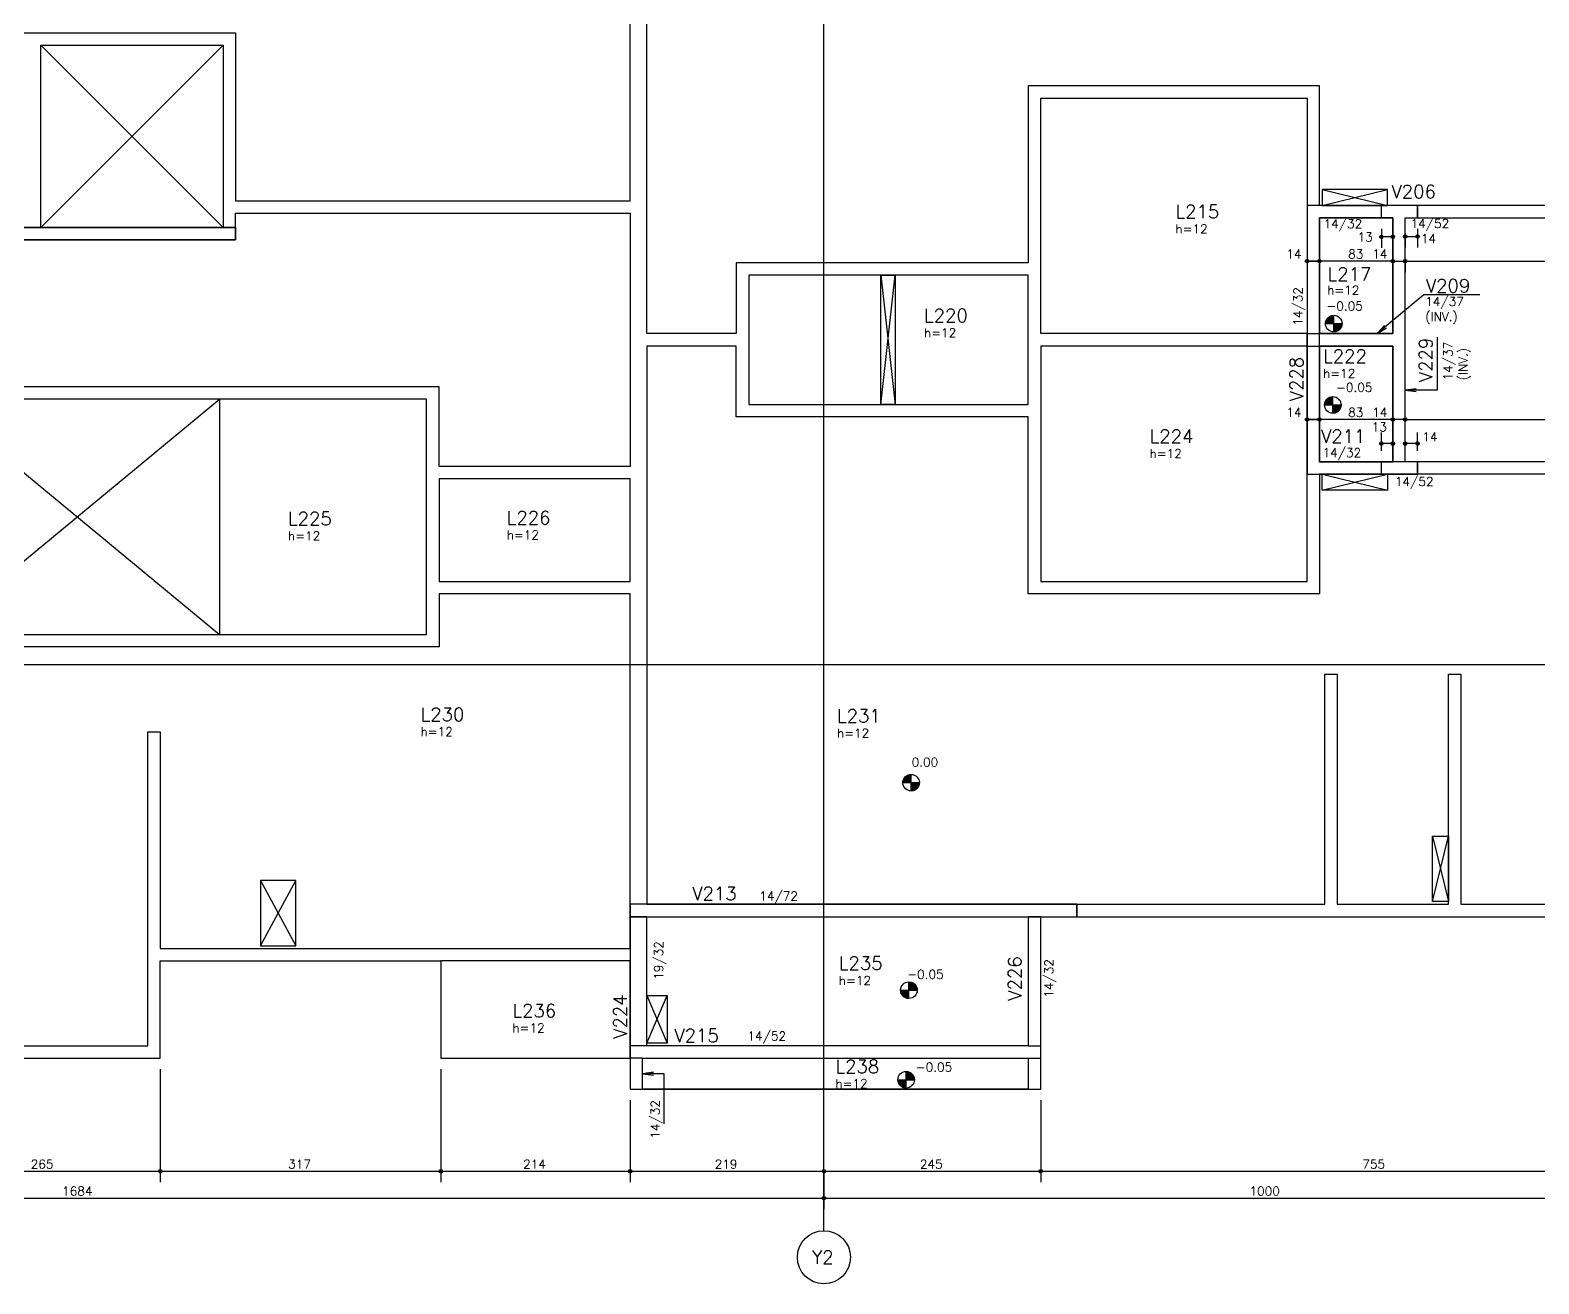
# Model space of a CAD drawing. Extents: x 187 to 6132, y -1204 to 3001.
# Drawn here: x 2429 to 4135, y 538 to 1955 of the extents above; entities that cross this region are included whole.
import ezdxf

# ---------------------------------------------------------------- set-up
doc = ezdxf.new("R2010")
doc.units = 0
doc.header["$LTSCALE"] = 100
doc.header["$MEASUREMENT"] = 0
doc.linetypes.add('ESTILO_TQS_0001', pattern=[0.85, 0.7, -0.15])
doc.linetypes.add('ESTILO_TQS_0002', pattern=[0.3, 0.2, -0.1])
doc.layers.get('0').update_dxf_attribs({"color": 245, "linetype": 'CONTINUOUS'})
for name, color, linetype in [('01', 7, 'CONTINUOUS'), ('10', 7, 'CONTINUOUS'), ('100', 7, 'CONTINUOUS'), ('104', 7, 'CONTINUOUS'), ('11', 7, 'CONTINUOUS'), ('13', 7, 'CONTINUOUS'), ('18', 4, 'CONTINUOUS'), ('19', 5, 'CONTINUOUS'), ('201', 7, 'ESTILO_TQS_0001'), ('210', 7, 'ESTILO_TQS_0002'), ('221', 102, 'CONTINUOUS'), ('223', 6, 'CONTINUOUS'), ('8', 7, 'CONTINUOUS')]:
    doc.layers.add(name, color=color, linetype=linetype)
doc.styles.get("Standard").update_dxf_attribs({"font": 'ROMANS.SHX'})

msp = doc.modelspace()

# ---------------------------------------------------------------- linework, layer by layer
for p, q in [((3893.414455, 1622.998236), (3912.164455, 1622.998236)), ((3893.437388, 1623.592837), (3902.789419, 1623.592837)), ((3893.490165, 1624.187474), (3902.789419, 1624.187474)), ((3893.585687, 1624.782111), (3902.789419, 1624.782111)), ((3893.721157, 1625.376748), (3902.789419, 1625.376748)), ((3893.898362, 1625.971349), (3902.789419, 1625.971349)), ((3894.11984, 1626.566021), (3902.789419, 1626.566021)), ((3894.389134, 1627.160622), (3902.789419, 1627.160622)), ((3894.710999, 1627.755259), (3902.789419, 1627.755259)), ((3895.092016, 1628.349896), (3902.789419, 1628.349896)), ((3895.541554, 1628.944533), (3902.789419, 1628.944533)), ((3896.073275, 1629.539134), (3902.789419, 1629.539134)), ((3896.70878, 1630.133815), (3902.789419, 1630.133815)), ((3897.485226, 1630.728416), (3902.789419, 1630.728416)), ((3898.478072, 1631.323053), (3902.789419, 1631.323053)), ((3899.902612, 1631.91769), (3902.789419, 1631.91769)), ((3902.789455, 1613.623236), (3902.789455, 1632.373236)), ((3902.789455, 1613.623236), (3902.789455, 1632.373236)), ((3902.789455, 1613.623236), (3902.789455, 1622.998236)), ((3902.789455, 1622.998236), (3912.164455, 1622.998236)), ((3902.789455, 1622.403599), (3912.144443, 1622.403599)), ((3902.789455, 1621.808963), (3912.08871, 1621.808963)), ((3902.789455, 1621.214326), (3911.993151, 1621.214326)), ((3902.789455, 1620.619689), (3911.857718, 1620.619689)), ((3902.789455, 1620.025088), (3911.680513, 1620.025088)), ((3911.680513, 1620.025088), (3911.459034, 1619.430451)), ((3911.857718, 1620.619689), (3911.680513, 1620.025088)), ((3911.993151, 1621.214326), (3911.857718, 1620.619689)), ((3912.08871, 1621.808963), (3911.993151, 1621.214326)), ((3912.144443, 1622.403599), (3912.08871, 1621.808963)), ((3912.164455, 1622.998236), (3912.144443, 1622.403599)), ((3902.789455, 1619.430451), (3911.459034, 1619.430451)), ((3902.789455, 1618.835814), (3911.18974, 1618.835814)), ((3902.789455, 1618.241178), (3910.867875, 1618.241178)), ((3902.789455, 1617.646541), (3910.486859, 1617.646541)), ((3902.789455, 1617.051895), (3910.037356, 1617.051895)), ((3902.789455, 1616.457258), (3909.505599, 1616.457258)), ((3902.789455, 1615.862666), (3908.870095, 1615.862666)), ((3902.789455, 1615.26802), (3908.093649, 1615.26802)), ((3902.789455, 1614.673384), (3907.100802, 1614.673384)), ((3902.789455, 1614.078747), (3905.676299, 1614.078747)), ((3903.244534, 1613.634288), (3902.789455, 1613.623236)), ((3903.924244, 1613.692169), (3903.244534, 1613.634288)), ((3904.599402, 1613.79961), (3903.924244, 1613.692169)), ((3905.663292, 1614.078747), (3904.599402, 1613.79961)), ((3907.091047, 1614.673384), (3905.663292, 1614.078747)), ((3908.087327, 1615.26802), (3907.091047, 1614.673384)), ((3908.864071, 1615.862666), (3908.087327, 1615.26802)), ((3909.500496, 1616.457258), (3908.864071, 1615.862666)), ((3910.030661, 1617.051895), (3909.500496, 1616.457258)), ((3910.481817, 1617.646541), (3910.030661, 1617.051895)), ((3910.867875, 1618.241178), (3910.481817, 1617.646541)), ((3911.18974, 1618.835814), (3910.867875, 1618.241178)), ((3911.459034, 1619.430451), (3911.18974, 1618.835814)), ((3893.063287, 1534.600451), (3901.732866, 1534.600451)), ((3893.332581, 1535.195052), (3901.732866, 1535.195052)), ((3893.654446, 1535.789689), (3901.732866, 1535.789689)), ((3894.035463, 1536.384326), (3901.732866, 1536.384326)), ((3894.485001, 1536.978963), (3901.732866, 1536.978963)), ((3895.016722, 1537.573564), (3901.732866, 1537.573564)), ((3895.652227, 1538.168245), (3901.732866, 1538.168245)), ((3896.428673, 1538.762846), (3901.732866, 1538.762846)), ((3897.421519, 1539.357483), (3901.732866, 1539.357483)), ((3898.846058, 1539.95212), (3901.732866, 1539.95212)), ((3901.732902, 1521.657666), (3901.732902, 1540.407666)), ((3901.732902, 1521.657666), (3901.732902, 1540.407666)), ((3892.357902, 1531.032666), (3911.107902, 1531.032666)), ((3892.380835, 1531.627267), (3901.732866, 1531.627267)), ((3892.433612, 1532.221904), (3901.732866, 1532.221904)), ((3892.529134, 1532.816541), (3901.732866, 1532.816541)), ((3892.664604, 1533.411178), (3901.732866, 1533.411178)), ((3892.841808, 1534.005779), (3901.732866, 1534.005779)), ((3901.732902, 1521.657666), (3901.732902, 1531.032666)), ((3901.732902, 1531.032666), (3911.107902, 1531.032666)), ((3901.732902, 1530.438029), (3911.08789, 1530.438029)), ((3901.732902, 1529.843393), (3911.032156, 1529.843393)), ((3901.732902, 1529.248756), (3910.936598, 1529.248756)), ((3901.732902, 1528.654119), (3910.801165, 1528.654119)), ((3901.732902, 1528.059518), (3910.62396, 1528.059518)), ((3901.732902, 1527.464881), (3910.402481, 1527.464881)), ((3901.732902, 1526.870244), (3910.133187, 1526.870244)), ((3901.732902, 1526.275608), (3909.811322, 1526.275608)), ((3901.732902, 1525.680971), (3909.430305, 1525.680971)), ((3901.732902, 1525.086325), (3908.980803, 1525.086325)), ((3901.732902, 1524.491688), (3908.449046, 1524.491688)), ((3901.732902, 1523.897096), (3907.813541, 1523.897096)), ((3901.732902, 1523.302451), (3907.037095, 1523.302451)), ((3901.732902, 1522.707814), (3906.044249, 1522.707814)), ((3901.732902, 1522.113177), (3904.619746, 1522.113177)), ((3902.187981, 1521.668718), (3901.732902, 1521.657666)), ((3902.86769, 1521.726599), (3902.187981, 1521.668718)), ((3903.542849, 1521.83404), (3902.86769, 1521.726599)), ((3904.606739, 1522.113177), (3903.542849, 1521.83404)), ((3906.034494, 1522.707814), (3904.606739, 1522.113177)), ((3907.030774, 1523.302451), (3906.034494, 1522.707814)), ((3907.807518, 1523.897096), (3907.030774, 1523.302451)), ((3908.443942, 1524.491688), (3907.807518, 1523.897096)), ((3908.974107, 1525.086325), (3908.443942, 1524.491688)), ((3909.425263, 1525.680971), (3908.974107, 1525.086325)), ((3909.811322, 1526.275608), (3909.425263, 1525.680971)), ((3910.133187, 1526.870244), (3909.811322, 1526.275608)), ((3910.402481, 1527.464881), (3910.133187, 1526.870244)), ((3910.62396, 1528.059518), (3910.402481, 1527.464881)), ((3910.801165, 1528.654119), (3910.62396, 1528.059518)), ((3910.936598, 1529.248756), (3910.801165, 1528.654119)), ((3911.032156, 1529.843393), (3910.936598, 1529.248756)), ((3911.08789, 1530.438029), (3911.032156, 1529.843393)), ((3911.107902, 1531.032666), (3911.08789, 1530.438029)), ((3416.995489, 1108.854933), (3425.073909, 1108.854933)), ((3417.376506, 1109.44957), (3425.073909, 1109.44957)), ((3417.826044, 1110.044207), (3425.073909, 1110.044207)), ((3418.357765, 1110.638808), (3425.073909, 1110.638808)), ((3418.99327, 1111.233489), (3425.073909, 1111.233489)), ((3419.769716, 1111.82809), (3425.073909, 1111.82809)), ((3420.762562, 1112.422727), (3425.073909, 1112.422727)), ((3422.187102, 1113.017364), (3425.073909, 1113.017364)), ((3425.073945, 1094.72291), (3425.073945, 1113.47291)), ((3425.073945, 1094.72291), (3425.073945, 1113.47291)), ((3415.698945, 1104.09791), (3434.448945, 1104.09791)), ((3415.721878, 1104.692511), (3425.073909, 1104.692511)), ((3415.774655, 1105.287148), (3425.073909, 1105.287148)), ((3415.870177, 1105.881785), (3425.073909, 1105.881785)), ((3416.005647, 1106.476421), (3425.073909, 1106.476421)), ((3416.182852, 1107.071023), (3425.073909, 1107.071023)), ((3416.40433, 1107.665695), (3425.073909, 1107.665695)), ((3416.673624, 1108.260296), (3425.073909, 1108.260296)), ((3425.073945, 1094.72291), (3425.073945, 1104.09791)), ((3425.073945, 1104.09791), (3434.448945, 1104.09791)), ((3425.073945, 1103.503273), (3434.428933, 1103.503273)), ((3425.073945, 1102.908636), (3434.3732, 1102.908636)), ((3425.073945, 1102.314), (3434.277642, 1102.314)), ((3425.073945, 1101.719363), (3434.142208, 1101.719363)), ((3425.073945, 1101.124762), (3433.965003, 1101.124762)), ((3425.073945, 1100.530125), (3433.743524, 1100.530125)), ((3425.073945, 1099.935488), (3433.47423, 1099.935488)), ((3425.073945, 1099.340851), (3433.152365, 1099.340851)), ((3425.073945, 1098.746215), (3432.771349, 1098.746215)), ((3425.073945, 1098.151569), (3432.321846, 1098.151569)), ((3425.073945, 1097.556932), (3431.790089, 1097.556932)), ((3425.073945, 1096.96234), (3431.154585, 1096.96234)), ((3425.073945, 1096.367694), (3430.378139, 1096.367694)), ((3425.073945, 1095.773057), (3429.385292, 1095.773057)), ((3425.073945, 1095.178421), (3427.960789, 1095.178421)), ((3425.529024, 1094.733962), (3425.073945, 1094.72291)), ((3426.208734, 1094.791843), (3425.529024, 1094.733962)), ((3426.883892, 1094.899284), (3426.208734, 1094.791843)), ((3427.947782, 1095.178421), (3426.883892, 1094.899284)), ((3429.375537, 1095.773057), (3427.947782, 1095.178421)), ((3430.371817, 1096.367694), (3429.375537, 1095.773057)), ((3431.148561, 1096.96234), (3430.371817, 1096.367694)), ((3431.784986, 1097.556932), (3431.148561, 1096.96234)), ((3432.315151, 1098.151569), (3431.784986, 1097.556932)), ((3432.766307, 1098.746215), (3432.315151, 1098.151569)), ((3433.152365, 1099.340851), (3432.766307, 1098.746215)), ((3433.47423, 1099.935488), (3433.152365, 1099.340851)), ((3433.743524, 1100.530125), (3433.47423, 1099.935488)), ((3433.965003, 1101.124762), (3433.743524, 1100.530125)), ((3434.142208, 1101.719363), (3433.965003, 1101.124762)), ((3434.277642, 1102.314), (3434.142208, 1101.719363)), ((3434.3732, 1102.908636), (3434.277642, 1102.314)), ((3434.428933, 1103.503273), (3434.3732, 1102.908636)), ((3434.448945, 1104.09791), (3434.428933, 1103.503273)), ((3422.675362, 860.203654), (3422.675362, 878.953654)), ((3422.675362, 860.203654), (3422.675362, 878.953654)), ((3422.675362, 878.498143), (3425.562206, 878.498143)), ((3422.675362, 877.903507), (3426.986709, 877.903507)), ((3422.675362, 877.30887), (3427.979556, 877.30887)), ((3422.675362, 876.714224), (3428.756001, 876.714224)), ((3422.675362, 876.119632), (3429.391506, 876.119632)), ((3422.675362, 875.524995), (3429.923263, 875.524995)), ((3422.675362, 874.930349), (3430.372765, 874.930349)), ((3422.675362, 874.335713), (3430.753782, 874.335713)), ((3422.675362, 873.741076), (3431.075647, 873.741076)), ((3422.675362, 873.146439), (3431.344941, 873.146439)), ((3422.675362, 872.551802), (3431.56642, 872.551802)), ((3422.675362, 871.957201), (3431.743625, 871.957201)), ((3422.675362, 871.362564), (3431.879058, 871.362564)), ((3422.675362, 870.767928), (3431.974616, 870.767928)), ((3422.675362, 870.173291), (3432.03035, 870.173291)), ((3413.300362, 869.578654), (3432.050362, 869.578654)), ((3413.323295, 868.984053), (3422.675326, 868.984053)), ((3413.376072, 868.389416), (3422.675326, 868.389416)), ((3413.471594, 867.794779), (3422.675326, 867.794779)), ((3413.607064, 867.200143), (3422.675326, 867.200143)), ((3413.784268, 866.605542), (3422.675326, 866.605542)), ((3414.005747, 866.010869), (3422.675326, 866.010869)), ((3414.275041, 865.416268), (3422.675326, 865.416268)), ((3414.596906, 864.821631), (3422.675326, 864.821631)), ((3414.977923, 864.226994), (3422.675326, 864.226994)), ((3415.427461, 863.632358), (3422.675326, 863.632358)), ((3415.959182, 863.037756), (3422.675326, 863.037756)), ((3416.594687, 862.443075), (3422.675326, 862.443075)), ((3417.371133, 861.848474), (3422.675326, 861.848474)), ((3418.363979, 861.253837), (3422.675326, 861.253837)), ((3419.788518, 860.6592), (3422.675326, 860.6592)), ((3410.131782, 768.310814), (3428.881782, 768.310814)), ((3410.154715, 767.716213), (3419.506746, 767.716213)), ((3419.506782, 758.935814), (3419.506782, 777.685814)), ((3419.506782, 758.935814), (3419.506782, 777.685814)), ((3419.506782, 777.230304), (3422.393626, 777.230304)), ((3419.506782, 776.635667), (3423.818129, 776.635667)), ((3419.506782, 776.04103), (3424.810976, 776.04103)), ((3419.506782, 775.446384), (3425.587421, 775.446384)), ((3419.506782, 774.851792), (3426.222926, 774.851792)), ((3419.506782, 774.257155), (3426.754683, 774.257155)), ((3419.506782, 773.66251), (3427.204186, 773.66251)), ((3419.506782, 773.067873), (3427.585202, 773.067873)), ((3419.506782, 772.473236), (3427.907067, 772.473236)), ((3419.506782, 771.878599), (3428.176361, 771.878599)), ((3419.506782, 771.283962), (3428.39784, 771.283962)), ((3419.506782, 770.689361), (3428.575045, 770.689361)), ((3419.506782, 770.094725), (3428.710478, 770.094725)), ((3419.506782, 769.500088), (3428.806037, 769.500088)), ((3419.506782, 768.905451), (3428.86177, 768.905451)), ((3410.207492, 767.121576), (3419.506746, 767.121576)), ((3410.303014, 766.52694), (3419.506746, 766.52694)), ((3410.438484, 765.932303), (3419.506746, 765.932303)), ((3410.615688, 765.337702), (3419.506746, 765.337702)), ((3410.837167, 764.743029), (3419.506746, 764.743029)), ((3411.106461, 764.148428), (3419.506746, 764.148428)), ((3411.428326, 763.553791), (3419.506746, 763.553791)), ((3411.809343, 762.959155), (3419.506746, 762.959155)), ((3412.258881, 762.364518), (3419.506746, 762.364518)), ((3412.790602, 761.769917), (3419.506746, 761.769917)), ((3413.426107, 761.175235), (3419.506746, 761.175235)), ((3414.202553, 760.580634), (3419.506746, 760.580634)), ((3415.195399, 759.985997), (3419.506746, 759.985997)), ((3416.619938, 759.391361), (3419.506746, 759.391361))]:
    msp.add_line(p, q)
for centre in [(3902.789455, 1622.998236), (3901.732902, 1531.032666), (3425.073945, 1104.09791), (3422.675362, 869.578654), (3419.506782, 768.310814)]:
    msp.add_circle(centre, 9.375)
at = {"layer": '01'}
for p, q in [((2441.595874, 1731.626464), (2441.595874, 1937.626464)), ((2441.595874, 1937.626464), (2647.595874, 1937.626464)), ((2647.595874, 1937.626464), (2647.595874, 1731.626464)), ((2661.595874, 1717.626464), (2661.595874, 1747.626464)), ((2661.595874, 1747.626464), (3107.595874, 1747.626464)), ((3107.595874, 1747.626464), (3107.595874, 1461.626464)), ((2221.595874, 1731.626464), (2661.595874, 1731.626464)), ((2441.595874, 1731.626464), (2647.595874, 1731.626464)), ((2661.595874, 1731.626464), (2661.595874, 1717.626464)), ((2661.595874, 1717.626464), (2221.595874, 1717.626464)), ((2427.595874, 1717.626464), (2441.595874, 1717.626464)), ((2647.595874, 1717.626464), (2661.595874, 1717.626464)), ((3872.595874, 1597.626464), (3872.595874, 1611.626464)), ((2891.595874, 1551.626464), (2057.595874, 1551.626464)), ((2643.595874, 1537.626464), (2643.595874, 1411.626464)), ((2891.595874, 1461.626464), (2891.595874, 1551.626464)), ((3107.595874, 1461.626464), (2891.595874, 1461.626464)), ((2643.595874, 1411.626464), (2643.595874, 1271.626464))]:
    msp.add_line(p, q, dxfattribs=at)
for points in [[(1861.595874, 2292.626464), (1861.595874, 1891.626464), (2077.595874, 1891.626464), (2077.595874, 1951.626464), (2661.595874, 1951.626464), (2661.595874, 1761.626464), (3107.595874, 1761.626464), (3107.595874, 2242.626464), (2657.595874, 2242.626464), (2657.595874, 2402.626464), (2406.595874, 2402.626464), (2406.595874, 2047.626464), (2392.595874, 2047.626464), (2392.595874, 2292.626464), (1861.595874, 2292.626464)], [(4032.595874, 1982.626464), (4046.595874, 1982.626464), (4046.595874, 2242.626464), (4312.595874, 2242.626464), (4312.595874, 1756.626464), (3886.595874, 1756.626464), (3886.595874, 1891.626464), (3557.595874, 1891.626464), (3557.595874, 1691.626464), (3227.595874, 1691.626464), (3227.595874, 1611.626464), (3126.595874, 1611.626464), (3126.595874, 2242.626464), (3892.595874, 2242.626464), (3892.595874, 1982.626464), (3906.595874, 1982.626464), (3906.595874, 2242.626464), (4032.595874, 2242.626464), (4032.595874, 1982.626464)], [(3872.595874, 1877.626464), (3872.595874, 1611.626464), (3571.595874, 1611.626464), (3571.595874, 1877.626464), (3872.595874, 1877.626464)], [(3872.596, 1756.626), (3872.596, 1604.626)], [(3976.595994, 1756.626), (3872.596, 1756.626)], [(3997.596, 1756.626), (3976.595994, 1756.626)], [(3997.596, 1756.626), (3997.596, 1742.626)], [(3886.596, 1611.626), (3886.596, 1742.626)], [(3886.596, 1742.626), (3969.595994, 1742.626)], [(4326.595874, 1466.626464), (3983.595867, 1466.626464), (3983.595867, 1742.626464), (4326.595874, 1742.626464)], [(3983.595994, 1742.626), (3997.596, 1742.626)], [(3983.595994, 1604.626), (3983.595994, 1742.626)], [(2661.596, 1731.626), (2207.595874, 1731.626)], [(2661.596, 1731.626), (2661.596, 1717.626)], [(2207.595874, 1717.626), (2661.596, 1717.626)], [(3241.595874, 1531.626464), (3557.595874, 1531.626464), (3557.595874, 1677.626464), (3241.595874, 1677.626464), (3241.595874, 1531.626464)], [(3872.596, 1604.626), (3872.596, 1452.626)], [(3886.596, 1597.626), (3886.596, 1611.626)], [(3983.595994, 1466.626), (3983.595994, 1604.626)], [(4032.595874, 1226.626464), (4046.595874, 1226.626464), (4046.595874, 966.626464), (4312.595874, 966.626464), (4312.595874, 1452.626464), (3886.595874, 1452.626464), (3886.595874, 1317.626464), (3557.595874, 1317.626464), (3557.595874, 1517.626464), (3227.595874, 1517.626464), (3227.595874, 1597.626464), (3126.595874, 1597.626464), (3126.595874, 966.626464), (3892.595874, 966.626464), (3892.595874, 1226.626464), (3906.595874, 1226.626464), (3906.595874, 966.626464), (4032.595874, 966.626464), (4032.595874, 1226.626464)], [(3872.595874, 1331.626464), (3872.595874, 1597.626464), (3571.595874, 1597.626464), (3571.595874, 1331.626464), (3872.595874, 1331.626464)], [(3886.596, 1466.626), (3886.596, 1597.626)], [(2321.595874, 1537.626464), (2321.595874, 1271.626464), (2877.595874, 1271.626464), (2877.595874, 1537.626464), (2321.595874, 1537.626464)], [(3969.595994, 1466.626), (3886.596, 1466.626)], [(3983.595994, 1466.626), (3969.595994, 1466.626)], [(3997.596, 1466.626), (3983.595994, 1466.626)], [(3997.596, 1466.626), (3997.596, 1452.626)], [(3872.596, 1452.626), (3976.595994, 1452.626)], [(3976.595994, 1452.626), (3997.596, 1452.626)], [(3107.595874, 916.626464), (3107.595874, 1317.626464), (2891.595874, 1317.626464), (2891.595874, 1257.626464), (2307.595874, 1257.626464), (2307.595874, 1447.626464), (1861.595874, 1447.626464), (1861.595874, 966.626464), (2311.595874, 966.626464), (2311.595874, 806.626464), (2562.595874, 806.626464), (2562.595874, 1161.626464), (2576.595874, 1161.626464), (2576.595874, 916.626464), (3107.595874, 916.626464)], [(3087.095874, 1447.626464), (2891.595874, 1447.626464), (2891.595874, 1331.626464), (3107.595874, 1331.626464), (3107.595874, 1447.626464), (3087.095874, 1447.626464)], [(3107.595874, 966.626), (3107.595874, 799.626)], [(3564.596, 966.626), (3107.595874, 966.626)], [(3612.596, 966.626), (3564.596, 966.626)], [(3612.596, 966.626), (3612.596, 952.626)], [(2311.595874, 792.626464), (2576.595874, 792.626464), (2576.595874, 902.626464), (2893.595874, 902.626464), (2893.595874, 792.626464), (3107.595874, 792.626464), (3107.595874, 757.626464), (3571.595874, 757.626464), (3571.595874, 952.626464), (4326.595874, 952.626464)], [(3107.595874, 952.626), (3126.595874, 952.626)], [(3126.595874, 806.626), (3126.595874, 952.626)], [(3126.595874, 952.626), (3557.596, 952.626)], [(3557.596, 952.626), (3557.596, 806.626)], [(3571.596, 952.626), (3557.596, 952.626)], [(3571.596, 799.626), (3571.596, 952.626)], [(3571.596, 952.626), (3612.596, 952.626)], [(3107.595874, 792.626464), (3107.595874, 902.626464), (2893.595874, 902.626464)], [(3557.596, 806.626), (3126.595874, 806.626)], [(3107.595874, 799.626), (3107.595874, 757.626)], [(3121.595874, 792.626), (3557.596, 792.626)], [(3121.595874, 757.626), (3121.595874, 792.626)], [(3557.596, 792.626), (3557.596, 757.626464)], [(3571.596, 757.626464), (3571.596, 799.626)], [(3107.595874, 757.626), (3121.595874, 757.626)], [(3557.596, 757.626464), (3571.596, 757.626464)]]:
    msp.add_lwpolyline(points, dxfattribs=at)
at = {"layer": '100'}
for points in [[(3886.596, 1597.626464), (3969.595994, 1597.626464), (3969.595994, 1466.626464), (3886.596, 1466.626464), (3886.596, 1514.498188), (3872.596126, 1514.498188), (3872.596126, 1452.626464), (3997.596, 1452.626464), (3997.596, 1466.626929), (3983.595994, 1466.626929), (3983.595994, 1742.626464), (3997.596, 1742.626464), (3997.596, 1756.626464), (3872.596, 1756.626464), (3872.595874, 1693.595785), (3886.595874, 1693.595785), (3886.596, 1742.626464), (3969.595994, 1742.626464), (3969.595994, 1611.626464), (3886.596, 1611.626464), (3886.596, 1693.495785), (3872.596126, 1693.495785), (3872.596126, 1514.598188), (3886.596, 1514.598188), (3886.596, 1597.626464)], [(2661.596, 1731.626), (2207.595874, 1731.626), (2207.595874, 1717.626), (2661.596, 1717.626), (2661.596, 1731.626)], [(3107.595874, 966.626), (3107.595874, 952.626), (3126.595874, 952.626), (3557.596, 952.626), (3571.596, 952.626), (3612.596, 952.626), (3612.596, 966.626), (3564.596, 966.626), (3107.595874, 966.626)], [(3557.596, 952.626), (3557.596, 806.626), (3126.595874, 806.626), (3126.595874, 952.626), (3107.595874, 952.626), (3107.595874, 799.626), (3107.595874, 757.626), (3121.595874, 757.626), (3121.595874, 792.626), (3557.596, 792.626), (3557.596, 757.626464), (3571.596, 757.626464), (3571.596, 799.626), (3571.596, 952.626), (3557.596, 952.626)]]:
    msp.add_lwpolyline(points, dxfattribs=at)
at = {"layer": '104'}
for points in [[(3886.595874, 1611.626464), (3969.595866, 1611.626464), (3969.595866, 1742.626464), (3886.595874, 1742.626464), (3886.595874, 1611.626464)], [(3886.595866, 1466.626464), (3969.595866, 1466.626464), (3969.595866, 1597.626464), (3886.595866, 1597.626464), (3886.595866, 1466.626464)], [(3126.595874, 952.626464), (3557.595874, 952.626464), (3557.595874, 806.626464), (3126.595874, 806.626464), (3126.595874, 952.626464)], [(3121.595874, 792.626464), (3557.595874, 792.626464), (3557.595874, 757.626464), (3121.595874, 757.626464), (3121.595874, 792.626464)]]:
    msp.add_lwpolyline(points, dxfattribs=at)
at = {"layer": '18'}
for p, q in [((3326.595874, 597.626464), (3326.595874, 2611.626464)), ((482.595874, 1237.626464), (4486.595874, 1237.626464))]:
    msp.add_line(p, q, dxfattribs=at)
msp.add_circle((3326.595874, 567.626464), 30, dxfattribs=at)
at = {"layer": '19'}
for p, q in [((2441.595874, 1937.626464), (2647.595874, 1731.626464)), ((2441.595874, 1731.626464), (2647.595874, 1937.626464)), ((2321.595874, 1537.626464), (2643.595874, 1271.626464)), ((2321.595874, 1271.626464), (2643.595874, 1537.626464))]:
    msp.add_line(p, q, dxfattribs=at)
at = {"layer": '201', "linetype": 'ESTILO_TQS_0001'}
for points in [[(3969.595994, 1742.626), (3969.595994, 1611.626)], [(3969.595994, 1742.626), (3969.595994, 1611.626)], [(3969.595994, 1611.626), (3886.596, 1611.626)], [(3969.595994, 1611.626), (3886.596, 1611.626)], [(3886.596, 1597.626), (3969.595994, 1597.626)], [(3886.596, 1597.626), (3969.595994, 1597.626)], [(3969.595994, 1597.626), (3969.595994, 1466.626)], [(3969.595994, 1597.626), (3969.595994, 1466.626)]]:
    msp.add_lwpolyline(points, dxfattribs=at)
at = {"layer": '210'}
for p, q in [((3956.595874, 1742.626464), (3956.595874, 1756.626464)), ((3872.595874, 1611.626464), (3886.595866, 1611.626464)), ((3872.595874, 1597.626464), (3886.595866, 1597.626464)), ((3956.595867, 1452.626464), (3956.595867, 1466.626464)), ((3126.595874, 806.626464), (3107.595874, 806.626464)), ((3557.595874, 806.626464), (3571.595874, 806.626464)), ((3121.595874, 792.626464), (3107.595874, 792.626464)), ((3557.595874, 792.626464), (3571.596, 792.626464))]:
    msp.add_line(p, q, dxfattribs=at)
at = {"layer": '221', "color": 11, "linetype": 'Continuous'}
for p, q in [((3956.595874, 1730.126), (3956.595874, 1708.536257)), ((3969.595741, 1730.126464), (3969.595741, 1708.536257)), ((3983.595867, 1725.129562), (3983.595867, 1708.983989)), ((3997.595747, 1730.126), (3997.595747, 1708.983989)), ((3872.595874, 1710.906499), (3872.595874, 1681.095785)), ((3886.59571, 1712.277391), (3886.59571, 1681.095785)), ((3969.595741, 1721.036257), (3956.595874, 1721.036257)), ((3983.595867, 1721.483989), (3997.595747, 1721.483989)), ((3886.59571, 1693.595785), (3872.595874, 1693.595785)), ((3969.595741, 1693.595785), (3886.59571, 1693.595785)), ((3969.595741, 1702.520122), (3969.595741, 1681.095785)), ((3969.595741, 1696.036257), (3969.595741, 1681.095785)), ((3969.595741, 1693.595785), (3983.595741, 1693.595785)), ((3983.595741, 1696.036257), (3983.595741, 1681.095785)), ((3983.595741, 1696.036257), (3983.595741, 1681.095785)), ((3983.595741, 1693.595785), (4326.595874, 1693.595785)), ((3886.59571, 1682.321738), (3886.59571, 1681.095785)), ((3886.595747, 1525.348666), (3886.595747, 1527.098188)), ((3886.595747, 1525.348666), (3886.595747, 1527.098188)), ((3983.595741, 1515.365445), (3983.595741, 1527.098188)), ((3983.595867, 1525.865445), (3983.595867, 1527.098188)), ((3872.595747, 1516.126), (3872.595747, 1502.098188)), ((3886.595747, 1514.598188), (3872.595747, 1514.598188)), ((3969.595741, 1514.598188), (3886.595747, 1514.598188)), ((3983.595867, 1514.598188), (3969.595741, 1514.598188)), ((3969.595741, 1502.727446), (3969.595741, 1502.098188)), ((3969.595741, 1502.727446), (3969.595741, 1502.098188)), ((3983.595741, 1514.598188), (4326.595874, 1514.598188)), ((3956.595867, 1479.126), (3956.595867, 1499.850501)), ((3969.595741, 1487.350501), (3956.595867, 1487.350501)), ((3969.595741, 1479.126464), (3969.595741, 1499.850501)), ((3983.595741, 1479.126929), (3983.595741, 1499.850501)), ((3997.595747, 1487.350501), (3983.595741, 1487.350501)), ((3997.595747, 1479.126929), (3997.595747, 1499.850501)), ((2576.595874, 780.126464), (2576.595874, 652.381882)), ((2576.595874, 780.126464), (2576.595874, 652.381882)), ((2893.595874, 780.126464), (2893.595874, 652.381882)), ((2893.595874, 780.126464), (2893.595874, 652.381882)), ((3107.595874, 745.126), (3107.595874, 652.381882)), ((3107.595874, 745.126), (3107.595874, 652.381882)), ((3571.596, 745.126464), (3571.596, 652.381882)), ((3571.596, 745.126464), (3571.596, 652.381882)), ((3326.595874, 670.615244), (3326.595874, 677.381882)), ((3326.595874, 670.615244), (3326.595874, 677.381882)), ((2311.596, 664.881882), (2576.595874, 664.881882)), ((2576.595874, 664.881882), (2893.595874, 664.881882)), ((2893.595874, 664.881882), (3107.595874, 664.881882)), ((3107.595874, 664.881882), (3326.595874, 664.881882)), ((3326.595874, 664.881882), (3571.596, 664.881882)), ((3326.595874, 664.881882), (3326.595874, 621.951585)), ((3326.595874, 664.881882), (3326.595874, 621.951585)), ((3571.596, 664.881882), (4326.595874, 664.881882)), ((1642.595874, 634.451585), (3326.595874, 634.451585)), ((3326.595874, 634.451585), (4326.595874, 634.451585))]:
    msp.add_line(p, q, dxfattribs=at)
for points in [[(4067.813467, 1655.48876), (4004.769101, 1655.48876), (3951.802183, 1611.626464), (3960.306653, 1620.787468), (3951.802183, 1611.626464), (3962.387912, 1618.274196)], [(4019.841123, 1607.815582), (4019.841123, 1547.688732), (3983.595741, 1547.688732), (3995.988802, 1549.32031), (3983.595741, 1547.688732), (3995.988802, 1546.057155)], [(3145.881931, 718.443529), (3145.881931, 775.116869), (3121.595874, 775.116869), (3133.988934, 776.748446), (3121.595874, 775.116869), (3133.988934, 773.485292)]]:
    msp.add_lwpolyline(points, dxfattribs=at)
for centre, radius in [((3956.595874, 1721.036257), 2), ((3969.595741, 1721.036257), 2), ((3983.595867, 1721.483989), 2), ((3983.595867, 1721.483989), 1), ((3997.595747, 1721.483989), 2), ((3997.595747, 1721.483989), 1), ((3956.595874, 1721.036257), 1), ((3969.595741, 1721.036257), 1), ((3872.595874, 1693.595785), 2), ((3872.595874, 1693.595785), 1), ((3886.59571, 1693.595785), 2), ((3886.59571, 1693.595785), 2), ((3886.59571, 1693.595785), 1), ((3886.59571, 1693.595785), 1), ((3969.595741, 1693.595785), 2), ((3969.595741, 1693.595785), 2), ((3969.595741, 1693.595785), 1), ((3969.595741, 1693.595785), 1), ((3983.595741, 1693.595785), 2), ((3983.595741, 1693.595785), 2), ((3983.595741, 1693.595785), 1), ((3983.595741, 1693.595785), 1), ((3872.595747, 1514.598188), 2), ((3872.595747, 1514.598188), 1), ((3886.595747, 1514.598188), 2), ((3886.595747, 1514.598188), 2), ((3886.595747, 1514.598188), 1), ((3886.595747, 1514.598188), 1), ((3969.595741, 1514.598188), 2), ((3969.595741, 1514.598188), 2), ((3969.595741, 1514.598188), 1), ((3969.595741, 1514.598188), 1), ((3983.595741, 1514.598188), 2), ((3983.595867, 1514.598188), 2), ((3983.595741, 1514.598188), 1), ((3983.595867, 1514.598188), 1), ((3956.595867, 1487.350501), 2), ((3956.595867, 1487.350501), 1), ((3969.595741, 1487.350501), 2), ((3969.595741, 1487.350501), 1), ((3983.595741, 1487.350501), 2), ((3983.595741, 1487.350501), 1), ((3997.595747, 1487.350501), 2), ((3997.595747, 1487.350501), 1), ((2576.595874, 664.881882), 2), ((2576.595874, 664.881882), 2), ((2576.595874, 664.881882), 1), ((2576.595874, 664.881882), 1), ((2893.595874, 664.881882), 2), ((2893.595874, 664.881882), 2), ((2893.595874, 664.881882), 1), ((2893.595874, 664.881882), 1), ((3107.595874, 664.881882), 2), ((3107.595874, 664.881882), 2), ((3107.595874, 664.881882), 1), ((3107.595874, 664.881882), 1), ((3326.595874, 664.881882), 2), ((3326.595874, 664.881882), 2), ((3326.595874, 664.881882), 1), ((3326.595874, 664.881882), 1), ((3571.596, 664.881882), 2), ((3571.596, 664.881882), 2), ((3571.596, 664.881882), 1), ((3571.596, 664.881882), 1), ((3326.595874, 634.451585), 2), ((3326.595874, 634.451585), 2), ((3326.595874, 634.451585), 1), ((3326.595874, 634.451585), 1)]:
    msp.add_circle(centre, radius, dxfattribs=at)
at = {"layer": '223'}
for p, q in [((3889.595874, 1756.626464), (3963.595874, 1774.626464)), ((3889.595874, 1774.626464), (3963.595874, 1756.626464)), ((3391.100159, 1677.626464), (3407.100159, 1531.626464)), ((3391.100159, 1531.626464), (3407.100159, 1677.626464)), ((3889.595874, 1452.626464), (3963.595874, 1434.626464)), ((3889.595874, 1434.626464), (3963.595874, 1452.626464)), ((4014.590112, 969.626464), (4032.590112, 1043.626464)), ((4014.590112, 1043.626464), (4032.590112, 969.626464)), ((2689.786844, 919.626464), (2729.786844, 993.626464)), ((2689.786844, 993.626464), (2729.786844, 919.626464)), ((3126.595874, 809.626464), (3149.595874, 863.626464)), ((3126.595874, 863.626464), (3149.595874, 809.626464))]:
    msp.add_line(p, q, dxfattribs=at)
for points in [[(3963.595874, 1774.626464), (3889.595874, 1774.626464), (3889.595874, 1756.626464), (3963.595874, 1756.626464), (3963.595874, 1774.626464)], [(3407.100159, 1531.626464), (3391.100159, 1531.626464), (3391.100159, 1677.626464), (3407.100159, 1677.626464), (3407.100159, 1531.626464)], [(3963.595874, 1434.626464), (3889.595874, 1434.626464), (3889.595874, 1452.626464), (3963.595874, 1452.626464), (3963.595874, 1434.626464)], [(4032.590112, 969.626464), (4014.590112, 969.626464), (4014.590112, 1043.626464), (4032.590112, 1043.626464), (4032.590112, 969.626464)], [(2729.786844, 993.626464), (2689.786844, 993.626464), (2689.786844, 919.626464), (2729.786844, 919.626464), (2729.786844, 993.626464)], [(3149.595874, 809.626464), (3126.595874, 809.626464), (3126.595874, 863.626464), (3149.595874, 863.626464), (3149.595874, 809.626464)]]:
    msp.add_lwpolyline(points, dxfattribs=at)

# ---------------------------------------------------------------- texts
for s, p in [('-0.05', (3894.47628, 1637.843347)), ('-0.05', (3905.378166, 1545.852562)), ('0.00', (3425.712586, 1122.299952)), ('-0.05', (3420.792855, 882.43531)), ('-0.05', (3430.37693, 777.655869))]:
    msp.add_text(s, height=10).set_placement(p)
at = {"layer": '10', "linetype": 'Continuous'}
for s, p in [('L215', (3723.871987, 1742.063842)), ('L217', (3895.798049, 1671.490653)), ('L220', (3439.687262, 1624.559913)), ('L222', (3890.759911, 1578.614832)), ('L224', (3694.648922, 1488.125482)), ('L225', (2720.838024, 1395.043247)), ('L226', (2968.094809, 1396.058157)), ('L230', (2870.720935, 1173.721146)), ('L231', (3341.361324, 1172.098248)), ('L235', (3343.403191, 892.505127)), ('L236', (2974.566486, 838.850532)), ('L238', (3339.576225, 775.892009))]:
    msp.add_text(s, height=15, dxfattribs=at).set_placement(p)
at = {"layer": '11', "linetype": 'Continuous'}
for s, p in [('14/32', (3891.269879, 1730.728627)), ('14/52', (3989.588881, 1731.053301)), ('14/72', (3253.542722, 970.89449))]:
    msp.add_text(s, height=10, dxfattribs=at).set_placement(p)
for s, rotation, p in [('14/32', 90, (3867.360415, 1620.49698)), ('14/37', 360, (4006.202427, 1642.861498)), ('14/37', 90, (4036.966324, 1558.722808)), ('14/32', 360, (3890.094527, 1472.026175)), ('14/52', 360, (3971.881675, 1439.413799)), ('19/32', 90, (3144.804094, 881.239027)), ('14/32', 90, (3585.87187, 860.915574)), ('14/52', 360, (3240.135128, 812.7021)), ('14/32', 90, (3140.903667, 701.568541))]:
    msp.add_text(s, height=10, rotation=rotation, dxfattribs=at).set_placement(p)
at = {"layer": '11'}
for rotation, p in [(360, (4006.202427, 1625.861498)), (90, (4053.966324, 1558.722808))]:
    msp.add_text('(INV.)', height=10, rotation=rotation, dxfattribs=at).set_placement(p)
at = {"layer": '13', "linetype": 'Continuous'}
for p in [(3723.871987, 1725.063842), (3895.366459, 1655.785423), (3439.687262, 1607.559913), (3890.759911, 1561.614832), (3694.648922, 1471.125482), (2720.838024, 1378.043247), (2968.094809, 1379.058157), (2870.720935, 1156.721146), (3341.361324, 1155.098248), (3343.403191, 875.505127), (2974.566486, 821.850532), (3339.576225, 758.892009)]:
    msp.add_text('h=12', height=10, dxfattribs=at).set_placement(p)
at = {"layer": '18'}
msp.add_text('Y2', height=15, dxfattribs=at).set_placement((3313.080011, 560.125114))
at = {"layer": '221', "color": 11, "linetype": 'Continuous'}
for s, p in [('13', (3929.661768, 1715.757173)), ('14', (4001.264188, 1713.946915)), ('14', (3849.262544, 1696.595785)), ('83', (3919.095726, 1696.595785)), ('14', (3946.262411, 1696.595785)), ('14', (3849.262417, 1517.598188)), ('83', (3919.095744, 1517.598188)), ('14', (3946.262411, 1517.598188)), ('13', (3945.672436, 1501.168138)), ('14', (4002.87573, 1489.947636)), ('265', (2430.095937, 667.881882)), ('317', (2721.095874, 667.881882)), ('214', (2986.595874, 667.881882)), ('219', (3203.095874, 667.881882)), ('245', (3435.095937, 667.881882)), ('755', (3935.095937, 667.881882)), ('1684', (2465.595874, 637.451585)), ('1000', (3807.595874, 637.451585))]:
    msp.add_text(s, height=10, dxfattribs=at).set_placement(p)
at = {"layer": '8', "linetype": 'Continuous'}
for s, rotation, p in [('V206', 360, (3968.115262, 1764.600824)), ('V209', 360, (4006.982798, 1658.240512)), ('V229', 90, (4014.230788, 1556.903343)), ('V228', 90, (3868.122101, 1535.237109)), ('V211', 360, (3888.457937, 1488.21965)), ('V226', 90, (3549.798825, 857.698801)), ('V224', 90, (3103.845874, 814.626)), ('V215', 360, (3157.610654, 810.951581))]:
    msp.add_text(s, height=15, rotation=rotation, dxfattribs=at).set_placement(p)
msp.add_text('V213', height=15, dxfattribs=at).set_placement((3177.785311, 971.18041))

doc.saveas('drawing.dxf')
